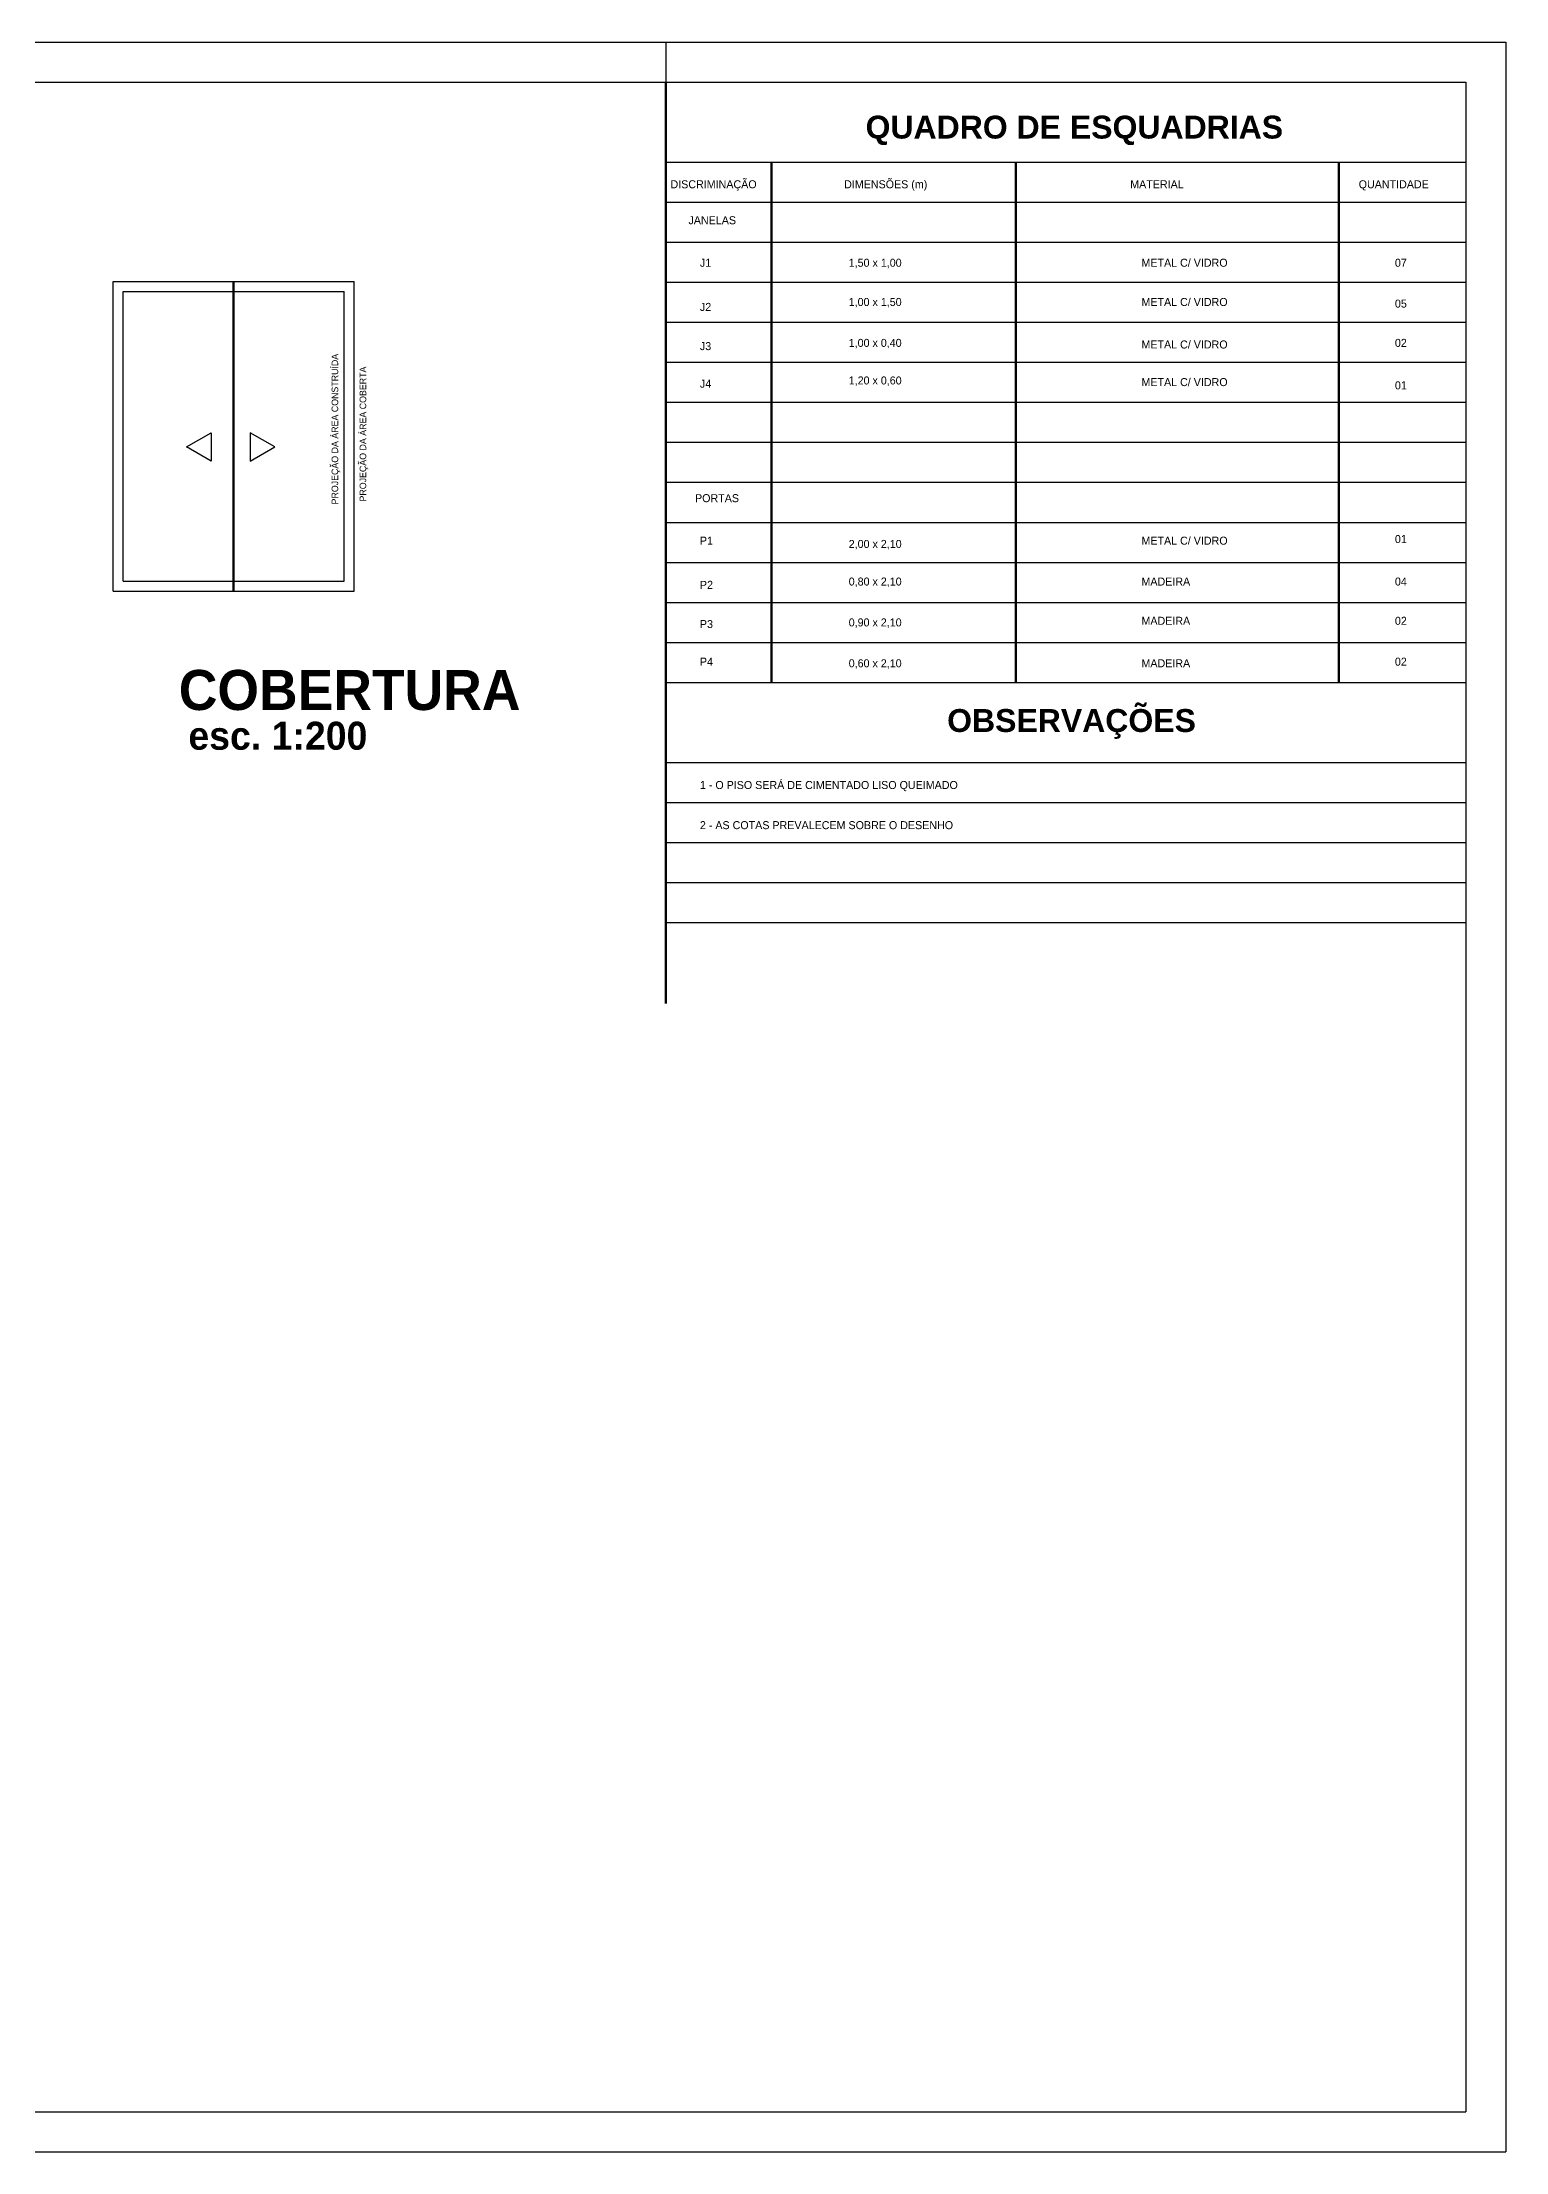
# Model space of a CAD drawing. Header units: millimetres. Extents: x 316 to 429, y 133 to 186.
# Drawn here: x 392.6 to 429.2, y 133.1 to 185.8 of the extents above; entities that cross this region are included whole.
import ezdxf

# ---------------------------------------------------------------- set-up
doc = ezdxf.new("R2010")
doc.units = ezdxf.units.MM
for name, color, linetype in [('paredes', 7, 'Continuous'), ('situacao', 7, 'Continuous'), ('texto', 3, 'Continuous')]:
    doc.layers.add(name, color=color, linetype=linetype)
doc.layers.add('píso', color=253, linetype='Continuous', lineweight=0)
doc.styles.add('city', font='cityb___.ttf', dxfattribs={"height": 0.5})

msp = doc.modelspace()

# ---------------------------------------------------------------- linework, layer by layer
at = {"color": 4, "ltscale": 0.01}
msp.add_line((408.176, 185.826), (408.176, 184.826), dxfattribs=at)
at = {"color": 6, "linetype": 'Continuous', "lineweight": 100}
for p, q in [((408.176, 184.826), (408.176, 182.826)), ((408.176, 174.826), (408.176, 176.826)), ((408.176, 169.826), (408.176, 167.826))]:
    msp.add_line(p, q, dxfattribs=at)
at = {"color": 1, "linetype": 'Continuous', "lineweight": 100}
for p, q in [((408.176, 182.826), (408.176, 169.826)), ((410.817, 182.826), (410.817, 169.826)), ((416.927, 182.826), (416.927, 169.826)), ((424.999, 182.826), (424.999, 169.826)), ((397.363, 172.103), (397.363, 179.843)), ((408.176, 174.826), (408.176, 169.826)), ((408.176, 167.826), (408.176, 161.801))]:
    msp.add_line(p, q, dxfattribs=at)
at = {"color": 7}
for p, q in [((394.351, 179.843), (397.726, 179.843)), ((394.351, 172.103), (394.351, 179.843)), ((397.726, 179.843), (400.376, 179.843)), ((400.376, 172.103), (400.376, 179.843)), ((394.351, 172.103), (400.376, 172.103))]:
    msp.add_line(p, q, dxfattribs=at)
at = {"color": 3}
for p, q in [((394.601, 179.593), (397.726, 179.593)), ((394.601, 172.353), (394.601, 179.593)), ((397.726, 179.593), (400.126, 179.593)), ((400.126, 178.003), (400.126, 179.593)), ((400.126, 172.353), (400.126, 179.593)), ((394.601, 178.158), (394.601, 178.563)), ((394.601, 176.926), (394.601, 177.408)), ((400.126, 176.978), (400.126, 177.328)), ((400.126, 175.953), (400.126, 176.228)), ((394.601, 175.771), (394.601, 176.082)), ((400.126, 174.878), (400.126, 175.128)), ((394.601, 172.353), (400.126, 172.353)), ((395.501, 172.353), (395.751, 172.353)), ((396.251, 172.353), (396.501, 172.353)), ((397.001, 172.353), (397.563, 172.353))]:
    msp.add_line(p, q, dxfattribs=at)
at = {"color": 1}
for points in [[(396.185, 175.709), (396.803, 176.066), (396.803, 175.353)], [(398.398, 175.709), (397.78, 176.066), (397.78, 175.353)]]:
    msp.add_lwpolyline(points, close=True, dxfattribs=at)
at = {"layer": 'situacao', "color": 1}
for p, q in [((315.602, 185.826), (429.176, 185.826)), ((429.176, 185.826), (429.176, 133.101)), ((408.176, 181.826), (428.176, 181.826)), ((408.176, 180.826), (428.176, 180.826)), ((408.176, 179.826), (428.176, 179.826)), ((408.176, 178.826), (428.176, 178.826)), ((408.176, 177.826), (428.176, 177.826)), ((408.176, 176.826), (428.176, 176.826)), ((408.176, 175.826), (428.176, 175.826)), ((408.176, 174.826), (428.176, 174.826)), ((408.176, 173.826), (428.176, 173.826)), ((408.176, 172.826), (428.176, 172.826)), ((408.176, 171.826), (428.176, 171.826)), ((408.176, 170.826), (428.176, 170.826)), ((408.176, 166.826), (428.176, 166.826)), ((408.176, 166.826), (428.176, 166.826)), ((408.176, 165.826), (428.176, 165.826)), ((408.176, 164.826), (428.176, 164.826)), ((408.176, 164.826), (428.176, 164.826)), ((408.176, 163.826), (428.176, 163.826)), ((315.602, 133.101), (429.176, 133.101))]:
    msp.add_line(p, q, dxfattribs=at)
at = {"layer": 'situacao', "color": 6}
for p, q in [((317.602, 184.826), (428.176, 184.826)), ((428.176, 184.826), (428.176, 134.101)), ((408.176, 182.826), (428.176, 182.826)), ((408.176, 169.826), (428.176, 169.826)), ((408.176, 169.826), (428.176, 169.826)), ((408.176, 167.826), (428.176, 167.826)), ((317.602, 134.101), (428.176, 134.101))]:
    msp.add_line(p, q, dxfattribs=at)

# ---------------------------------------------------------------- texts
at = {"color": 3}
for s, p in [('PROJEÇÃO DA ÁREA CONSTRUÍDA', (399.979, 174.274)), ('PROJEÇÃO DA ÁREA COBERTA', (400.68, 174.347))]:
    msp.add_text(s, height=0.165, rotation=90, dxfattribs=at).set_placement(p)
at = {"layer": 'paredes', "color": 7, "ltscale": 0.05, "char_height": 0.2, "width": 2.43, "attachment_point": 1}
for s, insert in [('DISCRIMINAÇÃO', (408.288, 182.375)), ('DIMENSÕES (m)', (412.63, 182.375)), ('MATERIAL', (419.784, 182.375)), ('QUANTIDADE', (425.497, 182.375))]:
    msp.add_mtext(s, dxfattribs=dict(at, insert=insert))
at = {"layer": 'paredes', "color": 3, "ltscale": 0.05, "char_height": 0.2, "attachment_point": 1}
for s, insert, width in [('JANELAS', (408.738, 181.476), 2.43), ('J1', (409.024, 180.414), 2.43), ('1,50 x 1,00', (412.745, 180.414), 2.43), ('METAL C/ VIDRO', (420.065, 180.414), 4.9339), ('07', (426.403, 180.414), 4.9339), ('J2', (409.024, 179.31), 2.43), ('1,00 x 1,50', (412.745, 179.433), 2.43), ('METAL C/ VIDRO', (420.065, 179.433), 4.9339), ('05', (426.403, 179.392), 4.9339), ('J3', (409.024, 178.33), 2.43), ('1,00 x 0,40', (412.745, 178.411), 2.43), ('METAL C/ VIDRO', (420.065, 178.371), 4.9339), ('02', (426.403, 178.411), 4.9339), ('J4', (409.024, 177.39), 2.43), ('1,20 x 0,60', (412.745, 177.472), 2.43), ('METAL C/ VIDRO', (420.065, 177.431), 4.9339), ('01', (426.403, 177.349), 4.9339), ('PORTAS', (408.902, 174.53), 2.43), ('P1', (409.024, 173.468), 2.43), ('METAL C/ VIDRO', (420.065, 173.468), 4.9339), ('01', (426.403, 173.508), 4.9339), ('2,00 x 2,10', (412.745, 173.386), 2.43), ('0,80 x 2,10', (412.745, 172.446), 2.43), ('MADEIRA', (420.065, 172.446), 4.9339), ('04', (426.403, 172.446), 4.9339), ('P2', (409.024, 172.364), 2.43), ('P3', (409.024, 171.384), 2.43), ('0,90 x 2,10', (412.745, 171.425), 2.43), ('MADEIRA', (420.065, 171.465), 4.9339), ('02', (426.403, 171.465), 4.9339), ('P4', (409.024, 170.444), 2.43), ('0,60 x 2,10', (412.745, 170.403), 2.43), ('MADEIRA', (420.065, 170.403), 4.9339), ('02', (426.403, 170.444), 4.9339), ('1 - O PISO SERÁ DE CIMENTADO LISO QUEIMADO', (409.024, 167.361), 19.1519), ('2 - AS COTAS PREVALECEM SOBRE O DESENHO', (409.024, 166.358), 19.1519)]:
    msp.add_mtext(s, dxfattribs=dict(at, insert=insert, width=width))
at = {"layer": 'píso', "color": 6, "style": 'city'}
msp.add_text('COBERTURA', height=1, dxfattribs=at).set_placement((395.993, 169.136))
at = {"layer": 'píso', "color": 3, "style": 'city'}
msp.add_text('esc. 1:200', height=0.7, dxfattribs=at).set_placement((396.233, 168.143))
at = {"layer": 'texto', "color": 6, "char_height": 0.57247, "width": 18.6584, "attachment_point": 1}
for s, insert in [('{\\fArial|b1|i0|c0|p34;QUADRO DE ESQUADRIAS}', (413.166, 183.99)), ('{\\fArial|b1|i0|c0|p34;OBSERVAÇÕES}', (415.206, 169.159))]:
    msp.add_mtext(s, dxfattribs=dict(at, insert=insert))

doc.saveas('drawing.dxf')
